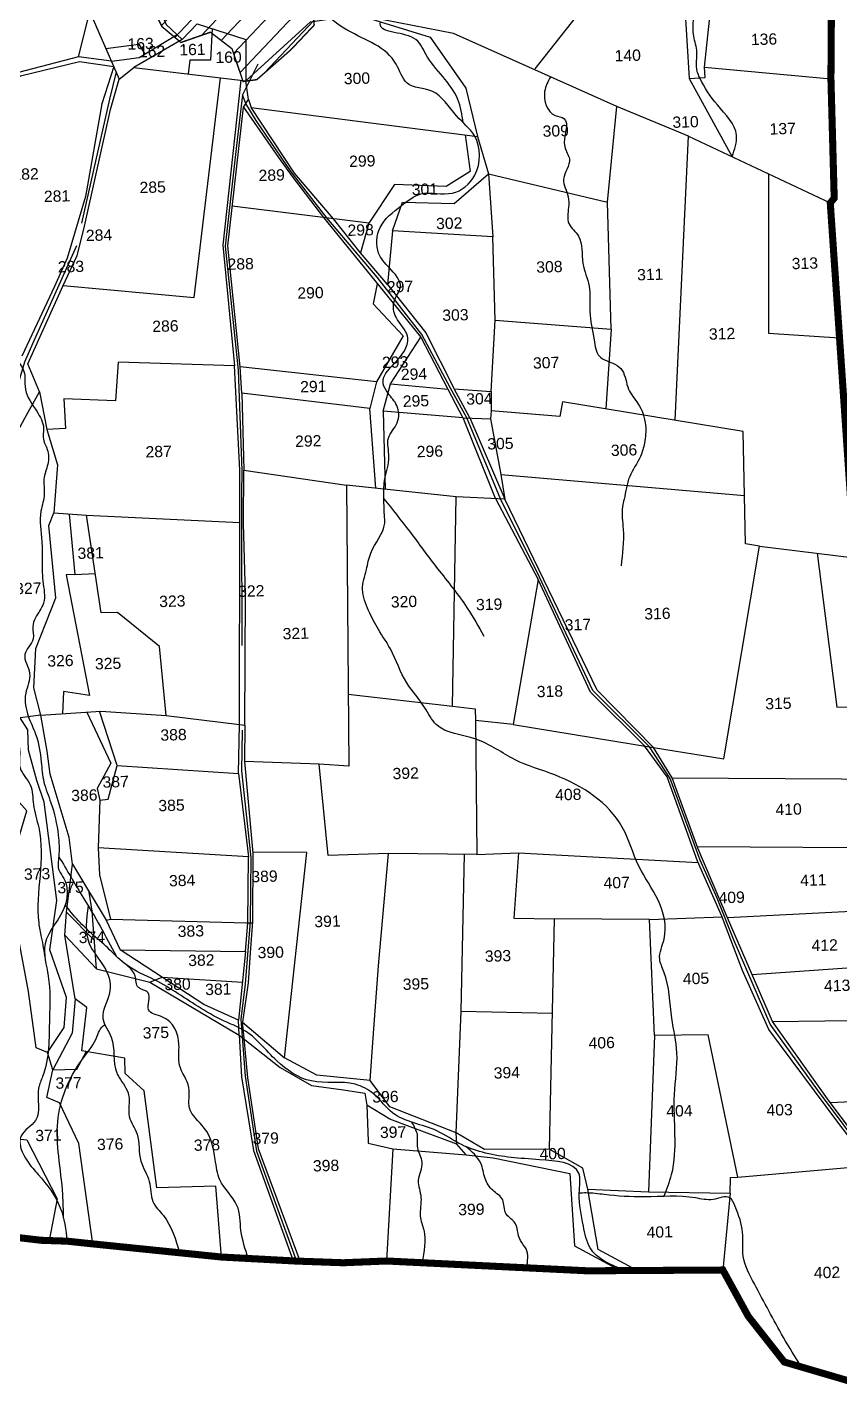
# Model space of a CAD drawing. Header units: inches. Extents: x 192867 to 224088, y 1602358 to 1617481.
# Drawn here: x 200567 to 201717, y 1604580 to 1606517 of the extents above; entities that cross this region are included whole.
import ezdxf

# ---------------------------------------------------------------- set-up
doc = ezdxf.new("R2010")
doc.units = ezdxf.units.IN
doc.header["$LTSCALE"] = 15
doc.header["$MEASUREMENT"] = 0
doc.linetypes.add('ACAD_ISO03W100', pattern=[30, 12, -18])
doc.linetypes.add('HIDDEN2', pattern=[0.1875, 0.125, -0.0625])
for name, color, linetype in [('PLOTS', 7, 'Continuous'), ('PLOTS NO', 7, 'Continuous'), ('ROADS', 1, 'Continuous'), ('STREAMS', 4, 'Continuous'), ('text2', 7, 'Continuous'), ('VILLAGE BOUNDRY', 5, 'Continuous')]:
    doc.layers.add(name, color=color, linetype=linetype)
doc.styles.get("Standard").update_dxf_attribs({"font": 'arial.ttf'})

msp = doc.modelspace()

# ---------------------------------------------------------------- hatches: boundary and pattern name
at = {"layer": 'text2', "linetype": 'Continuous'}
h = msp.add_hatch(dxfattribs=at)
h.set_pattern_fill('ANSI31', color=40, scale=7.991511266921888, angle=1.612063980190184)
h.set_pattern_definition([(46.61206398019018, (193306.2416027277, 1599819.601738862), (-18.43908452346635, 17.42962250233525), [])])
h.paths.add_polyline_path([(200802.4534027523, 1606732.911539064), (200934.7689759265, 1606724.46653219), (200941.1281316185, 1606695.145411741), (200952.518157364, 1606657.48460498), (200968.1913464406, 1606611.831816821), (200970.193739619, 1606566.900531463), (200973.3191929774, 1606520.347015981), (200939.9999769519, 1606485.115447826), (200892.1114323978, 1606443.205090813), (200872.6357101501, 1606440.444469914), (200856.9417813038, 1606486.834193896), (200826.3974516171, 1606510.312147775), (200784.5888374492, 1606495.758934402), (200757.9293235957, 1606517.972770742), (200735.2519566004, 1606563.428438565), (200730.7831921113, 1606604.234038506), (200732.6638550249, 1606642.392125126), (200745.6362986192, 1606705.813661096), (200778.0362435874, 1606734.38182569)])
h.paths.add_polyline_path([(200781.6054514678, 1606603.176166618), (200940.7212533887, 1606607.654202597), (200939.6923195554, 1606644.214791388), (200780.5765176344, 1606639.736755409)], flags=24)

# ---------------------------------------------------------------- linework, layer by layer
at = {"layer": 'PLOTS', "color": 0}
for points in [[(201356.5037248941, 1606720.813580628), (201420.7521284992, 1606671.121650007), (201445.7248327456, 1606592.967847763), (201470.9127210462, 1606554.610777399), (201497.5499381659, 1606552.166354155), (201504.5631520279, 1606444.778899952), (201527.0012432288, 1606446.337324275), (201525.9806748644, 1606461.031400648), (201535.5127534306, 1606549.485861086), (201701.9157730644, 1606530.572034227)], [(200640.4758667459, 1606675.305293216), (200653.7187944315, 1606651.614279506), (200655.5302342025, 1606539.124988021), (200697.3013639215, 1606443.943639974), (200717.6941100605, 1606460.469860958), (200876.6481889703, 1606441.401866805), (200968.17566543, 1606525.200926775), (201035.0290289071, 1606534.839219166), (201137.7622608411, 1606503.293329684), (201188.2662023014, 1606431.196323988), (201204.8399445955, 1606362.738175245), (201220.1941337453, 1606309.979495731), (201388.8331341975, 1606269.435678249), (201401.8137592582, 1606404.980747007), (201170.6674214509, 1606508.451657275), (201035.0290289071, 1606534.839219166)], [(200671.8427978692, 1606624.325531409), (200738.353529579, 1606579.549337544), (200763.7530865206, 1606521.287666597), (200786.4740364739, 1606499.837376329), (200807.7688904653, 1606522.393682363), (200876.6039629052, 1606500.012882038), (200876.6481889703, 1606441.401866805)], [(201286.3892496423, 1606458.268518249), (201366.2756482945, 1606560.14286915)], [(200639.4984306773, 1606475.471907566), (200655.5302342025, 1606539.124988021)], [(200686.206452495, 1606469.224943906), (200725.3904604026, 1606474.480632614), (200779.0563712816, 1606506.840211677)], [(200828.8307404459, 1606515.545704403), (200826.3457804828, 1606470.833603259), (200797.2331231388, 1606470.912603574), (200794.8698468749, 1606451.211926161)], [(200678.4014379997, 1606487.00975859), (200725.1596038742, 1606493.508526677), (200733.6353459969, 1606479.452150341)], [(200786.4740364739, 1606499.837376329), (200717.6941100605, 1606460.469860958)], [(200689.4823929112, 1606461.760256525), (200672.7370397044, 1606408.719984066), (200649.2876063878, 1606277.8937352), (200623.3975586226, 1606190.121147018), (200605.3484215946, 1606150.341780564), (200559.1476556444, 1606051.418105495)], [(200368.7439534278, 1604825.004696062), (200398.5663117076, 1604966.445932055), (200402.266390483, 1604983.994635292), (200407.1213239853, 1605031.394515069), (200427.1913967557, 1605134.950618002), (200450.0079723194, 1605241.173144177), (200440.2485853314, 1605240.8984833), (200465.2588521911, 1605532.379532205), (200463.7069936555, 1605583.285853864), (200366.0606432813, 1605630.456985636), (200430.2079291165, 1605730.320472494), (200499.4584978718, 1605844.858156692), (200540.5771757741, 1605920.821001848), (200563.7433123178, 1605963.618234952), (200584.0851505754, 1606001.197845693), (200567.7173312869, 1606040.662377429), (200617.7756507971, 1606151.401595876), (200637.7746805456, 1606194.227866108), (200647.1244468258, 1606231.471861788), (200684.9129501957, 1606400.63660745), (200697.3013639215, 1606443.943639974)], [(200617.7756507971, 1606151.401595876), (200803.3024030071, 1606134.845902753), (200840.5953986132, 1606445.726728428)], [(201504.5631520279, 1606444.778899952), (201565.1486461049, 1606333.992720516)], [(201525.9806748644, 1606461.031400648), (201705.1409569017, 1606444.409373304)], [(200869.2627194582, 1606442.287821355), (200843.7746067752, 1606208.915696853), (200860.2943192456, 1606038.058654956)], [(200870.7892086618, 1605998.937869923), (200868.5055088745, 1606036.360909256), (200850.9075828127, 1606207.676629886), (200873.0179723226, 1606404.143217342), (200880.3036123246, 1606415.186815723), (200876.6481889703, 1606441.401866805)], [(200873.0179723226, 1606404.143217342), (200922.9356278978, 1606332.878399116), (200942.2969511237, 1606306.109298519), (200986.2822556145, 1606248.042069021), (201048.1208806569, 1606171.976698469), (201124.2937445425, 1606078.279318984), (201162.70010973, 1606005.059661842), (201184.0173654898, 1605964.419467168)], [(200880.3036123246, 1606415.186815723), (200884.0248752774, 1606403.762638933), (201204.8399445955, 1606362.738175245)], [(201050.5777823693, 1606240.036817319), (201039.0572494889, 1606197.948476129), (201000.6858719432, 1606246.248716047), (200945.2303620028, 1606310.576673812), (200884.0248752774, 1606403.762638933)], [(201484.5910124424, 1605960.765143218), (201503.3694804875, 1606363.091452233), (201401.8137592582, 1606404.980747007)], [(201187.0050243306, 1606365.018828833), (201194.2793855694, 1606312.920086937), (201160.2237011939, 1606291.78854263), (201086.9388625812, 1606294.847624474), (201050.5777823693, 1606240.036817319), (200857.2582099062, 1606264.106483043)], [(201503.3694804875, 1606363.091452233), (201704.2139889269, 1606268.491267699)], [(201084.0658292055, 1606228.896351522), (201098.3678956745, 1606269.643729656), (201171.5408345725, 1606267.839939681), (201220.1941337453, 1606309.979495731)], [(201220.1941337453, 1606309.979495731), (201226.3999164448, 1606220.525335377)], [(201616.6622327218, 1606309.729200255), (201616.9472737226, 1606084.204415987), (201717.3043618633, 1606077.671452784)], [(201229.7212755, 1606102.509152119), (201393.7419924436, 1606089.599578711), (201388.8331341975, 1606269.435678249)], [(201223.869142869, 1606001.655346469), (201229.7212755, 1606102.509152119), (201226.3999164448, 1606220.525335377), (201084.0658292055, 1606228.896351522), (201077.1878637287, 1606153.250813437), (201039.0572494889, 1606197.948476129)], [(201062.6196143948, 1606154.142350543), (201056.7518146655, 1606125.526475788), (201099.139002571, 1606080.490674826), (201061.4119689343, 1606015.310504159), (201052.3177274656, 1605977.618527931)], [(201077.1878637287, 1606153.250813437), (201131.4569582427, 1606084.690168419), (201171.7598418776, 1606005.314632157)], [(201071.0933035843, 1605973.868421823), (201081.4420329622, 1606012.211276093), (201124.2937445425, 1606078.279318984)], [(201393.7419924436, 1606089.599578711), (201386.4802768646, 1605976.962095523)], [(200867.6377381413, 1605530.148244684), (200868.0006086137, 1605815.932176542), (200868.170751713, 1605890.129937725), (200860.2943192456, 1606038.058654956), (200695.9100344675, 1606043.190440693), (200692.0250787365, 1605988.339933903), (200618.5590926178, 1605991.187589454), (200620.989823019, 1605949.249651617), (200594.6724617959, 1605947.724292639), (200609.8972335694, 1605897.449705781), (200604.837664305, 1605829.632023107), (200650.7867340294, 1605826.203971723), (200868.0006086137, 1605815.932176542)], [(201061.4119689343, 1606015.310504159), (200868.5055088745, 1606036.360909256)], [(200584.0851505754, 1606001.197845693), (200594.6724617959, 1605947.724292639)], [(201060.5226998704, 1605864.616458007), (201052.3177274656, 1605977.618527931), (200870.7892086618, 1605998.937869923), (200873.867329049, 1605890.013505167)], [(201081.4420329622, 1606012.211276093), (201162.70010973, 1606005.059661842)], [(201193.5502017653, 1605964.020238622), (201171.7598418776, 1606005.314632157), (201223.869142869, 1606001.655346469), (201224.0981293546, 1605973.988009625)], [(201453.8139297935, 1605497.56362642), (201553.263387367, 1605481.305255993), (201604.1340228805, 1605782.381957561), (201584.0431122175, 1605785.776565607), (201580.731919115, 1605944.893386973), (201324.9066077765, 1605987.127199023), (201321.4162067858, 1605965.984591316), (201224.0981293546, 1605973.988009625), (201223.1776837758, 1605962.795792668), (201237.7876926645, 1605883.768471863), (201243.317094597, 1605849.202234597)], [(201184.1414596314, 1605964.409083554), (201071.0933035843, 1605973.868421823), (201073.7474347964, 1605863.210820714)], [(201230.3020518754, 1605849.828988629), (201184.1414596314, 1605964.409083554), (201223.1776837758, 1605962.795792668)], [(201193.5502017653, 1605964.020238622), (201243.317094597, 1605849.202234597)], [(200874.9575196801, 1605529.251302756), (200876.1118455191, 1605714.866066239), (200873.3088928206, 1605814.461976778), (200873.867329049, 1605890.013505167), (201018.9811938616, 1605869.031842541), (201022.4340167386, 1605471.192392888), (200980.2328550378, 1605473.827767491)], [(201237.7876926645, 1605883.768471863), (201582.614873628, 1605854.409465435)], [(201021.5495133848, 1605573.106200819), (201169.3788779085, 1605555.923697838), (201174.2554206752, 1605852.52797724), (201018.9811938616, 1605869.031842541)], [(201903.9950220162, 1604763.697812817), (201834.0938636263, 1604839.391906884), (201766.7316494142, 1604910.944301411), (201702.7708819419, 1604996.338053786), (201622.3410776063, 1605109.329909427), (201558.4661754105, 1605256.304660917), (201516.4261367638, 1605354.608155692), (201480.3842285956, 1605454.594029304), (201453.8139297935, 1605497.56362642), (201373.9627839226, 1605578.672302263), (201243.317094597, 1605849.202234597), (201174.2554206752, 1605852.52797724)], [(201230.3020518754, 1605849.828988629), (201290.3063630448, 1605735.230015934), (201254.9310963894, 1605530.170336102), (201201.8120423721, 1605535.451906442)], [(200586.0779487616, 1605543.008104942), (200576.3019219815, 1605581.925100497), (200578.9755039167, 1605637.529890719), (200607.6352316552, 1605709.235013945), (200597.7572923303, 1605811.987922625), (200604.837664305, 1605829.632023107)], [(200626.1584003985, 1605828.041379829), (200634.1515114275, 1605742.450091149), (200663.201551005, 1605743.652303194)], [(200763.6898164659, 1605542.885680735), (200754.4796431754, 1605640.554267039), (200694.566007462, 1605688.774189741), (200671.551990075, 1605688.126500475), (200650.7867340294, 1605826.203971723)], [(201604.1340228805, 1605782.381957561), (201738.7000961389, 1605765.783466531)], [(201685.4163049058, 1605772.355929482), (201713.5631627915, 1605554.490056685), (201778.8007284766, 1605556.023467584)], [(200634.1515114275, 1605742.450091149), (200621.8854858173, 1605742.104885312), (200655.2016329261, 1605570.961923555), (200618.4757807126, 1605576.836596016), (200617.0477719536, 1605545.207890082)], [(201761.6565795696, 1604905.63358708), (201714.9693961938, 1604966.763001889), (201617.4070439193, 1605098.227802719), (201580.1386613832, 1605181.718235415), (201550.8130015376, 1605258.450721683), (201516.2030082075, 1605336.380031741), (201473.3619555466, 1605455.888062223), (201441.1222283667, 1605499.644422518), (201364.4115158632, 1605575.981327209), (201290.3063630448, 1605735.230015934)], [(201169.3788779085, 1605555.923697838), (201201.3471619916, 1605551.970267529), (201201.8120423721, 1605535.451906442), (201203.8018308225, 1605345.98196577), (201078.3696070828, 1605347.060467054)], [(200659.9118593312, 1604794.435122631), (200640.0446569157, 1604936.426286102), (200612.4517643762, 1604994.378190893), (200594.4743964316, 1605001.735378443), (200603.0462392623, 1605040.842880597), (200595.5929897302, 1605065.388079698), (200619.0644759068, 1605100.912744624), (200622.546422412, 1605143.422744387), (200599.0596953453, 1605210.906742945), (200608.9956245821, 1605280.756972053), (200590.6857012526, 1605419.850674598), (200580.4524862822, 1605450.732672729), (200568.7920640733, 1605493.514053586), (200567.9850325004, 1605522.189901159), (200556.8521653411, 1605539.592615822), (200465.2588521911, 1605532.379532205)], [(200595.5929897302, 1605065.388079698), (200579.4389289833, 1605072.133144974), (200568.825890608, 1605152.097744907), (200533.5113387524, 1605341.251486612), (200552.6507833504, 1605361.245825277), (200566.3026239913, 1605407.631294935), (200538.2312591798, 1605439.794770313), (200536.6010811877, 1605537.997818578)], [(200634.6618487965, 1605141.647620904), (200620.3547348197, 1605231.578776527), (200622.5194838522, 1605264.403830227), (200630.8781582909, 1605332.341042801), (200626.2253312194, 1605369.823304971), (200599.5408603766, 1605459.723204524), (200595.0279209602, 1605492.282982035), (200586.0779487616, 1605543.008104942), (200556.8521653411, 1605539.592615822)], [(200586.0779487616, 1605543.008104942), (200671.0768676178, 1605549.045574303), (200763.6898164659, 1605542.885680735), (200867.6377381413, 1605530.148244684), (200874.9575196801, 1605529.251302756), (200874.7962193389, 1605477.802929822), (200886.6324386132, 1605347.852442743), (200885.7241439711, 1605251.083387736), (200882.7047079331, 1605206.581336688), (200879.8096026117, 1605163.911737737), (200871.7599773993, 1605108.548346273), (200931.221898965, 1605057.73045515), (200962.9585559375, 1605348.555002709), (200886.6457562172, 1605349.27129065)], [(200651.1595792616, 1605547.630850212), (200685.2476173882, 1605475.410490675), (200666.1652971528, 1605439.321111226), (200669.7127455711, 1605422.748673692), (200667.4761886395, 1605355.287460883), (200669.2220779664, 1605317.140899949), (200685.0485267462, 1605254.30243121), (200877.684064505, 1605249.120326279), (200885.6060785919, 1605249.343277509)], [(200694.1473066517, 1605471.79958683), (200669.128327847, 1605548.907169611)], [(200866.270697718, 1605460.767409612), (200867.6377381413, 1605530.148244684)], [(201254.9310963894, 1605530.170336102), (201453.8139297935, 1605497.56362642)], [(201052.6236377564, 1605025.713233446), (201057.0042916294, 1605086.276673878), (201064.3753884131, 1605188.183602368), (201078.3696070828, 1605347.060467054), (200993.1378541515, 1605344.661768447), (200980.2328550378, 1605473.827767491), (200874.7962193389, 1605477.802929822)], [(200669.7127455711, 1605422.748673692), (200681.4856239001, 1605424.274093671), (200694.1473066517, 1605471.79958683), (200866.270697718, 1605460.767409612), (200880.2784874629, 1605342.592454189)], [(201480.3842285956, 1605454.594029304), (201800.0285386388, 1605452.390287185)], [(200879.3587836937, 1605249.167458321), (200880.2784874629, 1605342.592454189), (200667.4761886395, 1605355.287460883)], [(201203.8018308225, 1605345.98196577), (201262.5856375428, 1605348.274428687), (201256.0143717975, 1605255.727368534), (201313.3856544354, 1605254.56692213), (201306.1128601788, 1604928.652282135), (201214.624642088, 1604928.307361436), (201174.2738076251, 1604951.634589762)], [(201174.2738076251, 1604951.634589762), (201181.3800141196, 1605124.14792934), (201186.1632881214, 1605346.133626886)], [(201262.5856375428, 1605348.274428687), (201516.9307633913, 1605334.741387699)], [(201515.560027064, 1605357.01087906), (201815.488838829, 1605355.302553552)], [(200630.8781582909, 1605332.341042801), (200678.5302337829, 1605252.879904208), (200685.0485267462, 1605254.30243121)], [(200620.3547348197, 1605231.578776527), (200664.8141685478, 1605183.814905993), (200658.9994224453, 1605265.609335078), (200654.7041960369, 1605292.610473505)], [(200622.5194838522, 1605264.403830227), (200661.9067954965, 1605224.712120536)], [(201826.190206585, 1605269.797630859), (201558.4661754105, 1605256.304660917)], [(200678.5302337829, 1605252.879904208), (200698.6575670521, 1605210.748009386), (200876.1793265657, 1605208.739355456), (200879.3587836937, 1605249.167458321)], [(201455.4082581142, 1605089.334146781), (201448.3353602937, 1605253.855048286), (201313.3856544354, 1605254.56692213)], [(201448.3353602937, 1605253.855048286), (201551.2107309808, 1605257.410036863)], [(200876.1793265657, 1605208.739355456), (200865.9409896437, 1605111.389144606), (200817.0373536941, 1605133.607898524), (200698.6575670521, 1605210.748009386)], [(200664.8141685478, 1605183.814905993), (200740.5391321324, 1605165.225919382), (200757.8474603731, 1605172.177953955)], [(201593.4869447779, 1605175.722637339), (201835.3980668557, 1605193.160137963)], [(200740.5391321324, 1605165.225919382), (200867.0932710357, 1605089.940916487), (200865.9409896437, 1605111.389144606)], [(200757.8474603731, 1605172.177953955), (200871.5945266073, 1605165.145239921)], [(200842.2694366769, 1604775.84088861), (200833.878541748, 1604876.206770917), (200750.6581656573, 1604873.864678994), (200732.4177254854, 1605011.112871434), (200705.6509198763, 1605035.679128288), (200705.0338435303, 1605057.605392186), (200644.1482855762, 1605067.707672706), (200651.5364323523, 1605129.020646626), (200634.6618487965, 1605141.647620904), (200630.4502772564, 1605092.760974361), (200603.0462392623, 1605040.842880597)], [(200953.2351230019, 1604769.939861571), (200894.354461629, 1604928.987413931), (200879.2629059329, 1605029.401673503), (200873.6054784957, 1605090.308839975), (200871.7599773993, 1605108.548346273)], [(201181.3800141196, 1605124.14792934), (201310.4110986048, 1605121.268597101)], [(201622.3410776063, 1605109.329909427), (201844.6846928534, 1605112.442535835)], [(200867.0932710357, 1605089.940916487), (200870.3934551581, 1605031.094522298), (200887.3723531497, 1604926.483983553), (200943.497034238, 1604770.380204798)], [(200867.0932710357, 1605089.940916487), (200924.9962084911, 1605044.016018791), (200969.3616531698, 1605018.537282246), (201014.9970706959, 1605012.555940699), (201044.9222180485, 1605008.056983466), (201048.0986393069, 1604991.083529544), (201049.5441053301, 1604939.72251128), (201049.6223626791, 1604936.941832201), (201084.6760585333, 1604928.932378028), (201075.725167605, 1604770.231917939)], [(201360.7159466893, 1604871.904739556), (201446.7318407099, 1604868.299491989), (201562.37505338, 1604866.376866748), (201562.7810786571, 1604888.675325199), (201573.4922430522, 1604888.976772186), (201531.2680320224, 1605090.644445468), (201455.4082581142, 1605089.334146781), (201446.7318407099, 1604868.299491989)], [(200603.0462392623, 1605040.842880597), (200636.9721291848, 1605041.797665429), (200650.5440573346, 1605066.646470631)], [(201175.1340187744, 1604935.590327938), (201174.2738076251, 1604951.634589762), (201080.5419615847, 1604988.519373148), (201052.6236377564, 1605025.713233446), (200977.0684189711, 1605033.426231716), (200931.221898965, 1605057.73045515)], [(201084.6760585333, 1604928.932378028), (201188.4524074038, 1604920.348267092), (201175.1340187744, 1604935.590327938), (201112.9231890711, 1604958.82690624), (201080.5696101486, 1604970.911401393), (201048.0986393069, 1604991.083529544)], [(201853.0996218644, 1605001.194637164), (201704.3689221347, 1604994.204517027)], [(200397.253232989, 1604960.21827309), (200566.461322167, 1604942.046409115), (200609.0907774695, 1604858.410032399), (200598.0156494577, 1604799.165024934)], [(201188.4524074038, 1604920.348267092), (201226.7539918362, 1604916.498089825), (201335.4181824033, 1604894.294714245), (201342.0686139928, 1604791.673460145), (201406.8379965408, 1604756.620376899)], [(201430.5176635936, 1604756.757362661), (201375.4885057566, 1604786.288043613), (201360.7159466893, 1604871.904739556), (201353.7824917088, 1604901.628446546), (201306.1128601788, 1604928.652282135)], [(201573.4922430522, 1604888.976772186), (201761.6565795696, 1604905.63358708), (201907.662090666, 1604747.915820932)], [(201562.3717207708, 1604866.193843545), (201552.1012377753, 1604757.460717929)]]:
    msp.add_lwpolyline(points, dxfattribs=at)
at = {"layer": 'ROADS'}
for points in [[(200686.206452495, 1606469.224943906), (200639.4984306773, 1606475.471907566), (200554.7964936169, 1606453.262803764), (200382.2375094605, 1606356.057248248), (200343.0918397649, 1606350.556672694), (200192.3697363354, 1606295.382674124), (200150.7046873674, 1606259.019047668), (200111.015030583, 1606260.383568258), (200059.8018015217, 1606249.135561075)], [(200400.5652782628, 1606355.657033714), (200499.7308297436, 1606414.420958298), (200557.4643265933, 1606448.632907954), (200640.8267643857, 1606468.958274563), (200689.4823929112, 1606461.760256525)]]:
    msp.add_lwpolyline(points, dxfattribs=at)
at = {"layer": 'ROADS', "linetype": 'ACAD_ISO03W100'}
for points in [[(200893.2951504716, 1606465.230319573), (200871.6198840129, 1606421.649397777), (200863.4295209369, 1606350.010873209), (200847.0922989412, 1606207.460455791), (200865.5624460476, 1606031.897345186), (200870.7286469215, 1605889.4783005), (200870.478328037, 1605855.61234885), (200870.2295189857, 1605821.95066441), (200871.5093185508, 1605521.802059655), (200870.2323719376, 1605464.528617019), (200883.7056577148, 1605341.584923446), (200882.7434505687, 1605250.835132657), (200875.4028930365, 1605162.631057425), (200869.418254456, 1605112.612993873), (200875.3459005998, 1605032.076732948), (200891.4472058505, 1604925.649503533), (200948.5011056021, 1604770.110262093)], [(200692.8866711474, 1606454.003133511), (200683.4385660884, 1606415.448447244), (200636.8266340906, 1606207.953524002), (200574.4957777938, 1606068.86350343), (200563.034698598, 1606043.28834153), (200549.8736834835, 1605998.551059411), (200538.6812605266, 1605931.942529439), (200498.6938557431, 1605852.373348322), (200418.7499981358, 1605724.368587957), (200261.6238543161, 1605473.358700035), (200231.820749139, 1605421.452558334), (200206.6252283082, 1605319.495436804), (200189.0329199181, 1605170.804947545), (200178.0187779438, 1605070.619536841), (200155.7922069791, 1604937.990535725)], [(201906.1294826694, 1604754.511717893), (201835.1038916013, 1604831.056985737), (201761.8436661298, 1604910.923338798), (201685.9104948507, 1605012.647861003), (201619.0043608049, 1605105.428285572), (201567.9225723761, 1605223.56238248), (201543.8091929843, 1605283.890927406), (201519.7472399763, 1605338.07429787), (201477.3595236862, 1605453.699731178), (201448.2681696503, 1605498.472850146), (201367.7974971715, 1605578.280080077), (201292.489748301, 1605738.772686635), (201237.3567058371, 1605849.489263827), (201189.5595240621, 1605964.185165535), (201166.4585707603, 1606006.216898306), (201125.9648236118, 1606082.444678984), (201062.6514594193, 1606163.403419944), (200991.4411837715, 1606247.399745667), (200940.7313707772, 1606312.75558943), (200891.3799476953, 1606385.238410227), (200876.3258212512, 1606409.15726622), (200871.6198840129, 1606421.649397777)]]:
    msp.add_lwpolyline(points, dxfattribs=at)
at = {"layer": 'STREAMS'}
for points in [[(201565.1486461049, 1606333.992720516), (201571.4405078499, 1606364.541401116), (201544.4444396764, 1606407.319254829), (201519.2672941113, 1606445.800167424), (201515.8957931991, 1606454.349905719), (201515.0339360415, 1606484.973843261), (201510.3592317564, 1606507.611531867), (201509.9967687227, 1606520.490748808), (201509.3604440475, 1606543.100953919), (201475.225308296, 1606574.793483561), (201460.8813375649, 1606594.59165677), (201444.6289498314, 1606622.204559682), (201437.4153708, 1606664.679877763), (201421.2068630278, 1606680.550328912), (201402.9616519762, 1606697.509172583), (201387.8483743359, 1606721.091150925), (201377.7507562804, 1606754.033040029), (201383.6808028026, 1606787.712451673), (201390.2032940387, 1606810.524109968), (201424.868621727, 1606862.215386968), (201444.9488084941, 1606891.100417008), (201449.9846762781, 1606915.557224973), (201449.27677988, 1606940.710552165), (201433.7541764923, 1606963.444522741), (201430.5515881498, 1606991.265266192), (201440.4077115074, 1606991.542649545), (201478.1383422137, 1606993.980608627), (201505.2307212189, 1606996.887613059), (201521.0274193726, 1607006.793972915), (201553.3598510203, 1607025.73489769), (201571.0194521399, 1607052.543554801), (201590.0671254392, 1607080.215343687), (201599.5569510007, 1607092.086520927), (201620.0888934497, 1607086.058940101), (201638.4151911335, 1607075.562525123)], [(200541.958701751, 1606738.56543542), (200516.9113447401, 1606699.534551557), (200502.560657048, 1606664.373227066), (200510.7186438211, 1606588.277636207), (200497.273814419, 1606515.965771656), (200496.4821796805, 1606482.668889293), (200488.6777381553, 1606459.558047857), (200484.2071008132, 1606423.507945831), (200477.240219145, 1606389.129611821), (200478.3552552483, 1606349.509593955), (200474.9081815003, 1606326.168646876), (200476.3359640072, 1606275.435968117), (200477.8662560355, 1606221.060870017), (200478.9832876389, 1606181.369947047), (200490.7488475922, 1606142.870017797), (200518.839681107, 1606089.400156104), (200538.2679008825, 1606060.139997293), (200553.7576587367, 1606044.441902685), (200563.3483313997, 1606024.475913211), (200563.7905055544, 1606008.764361043), (200578.4273517026, 1605976.361324364), (200589.7736842325, 1605952.342888603), (200590.3581172795, 1605931.576522656), (200595.3516600088, 1605919.411450057), (200595.9409001521, 1605898.474275973), (200590.5156714661, 1605877.538778607), (200591.1077943578, 1605856.499173271), (200586.3168537668, 1605832.300018822), (200587.531858929, 1605789.127850592), (200588.1979069615, 1605765.461500353), (200589.1053161804, 1605733.218984299), (200589.9896558652, 1605701.796186412), (200578.5381943338, 1605680.964566238), (200574.7835246424, 1605668.553271334), (200575.2705786841, 1605651.247024679), (200563.555675282, 1605629.314148001), (200570.3313787094, 1605602.432483479), (200564.8165803868, 1605574.241215877), (200568.7039437883, 1605540.977681185), (200578.7567417964, 1605516.386971388), (200586.7436393018, 1605476.861077112), (200590.5506071258, 1605448.52856452), (200600.402736125, 1605419.272378359), (200610.8493461837, 1605373.272474112), (200611.5482402945, 1605343.115300202), (200612.1147936172, 1605322.984245521), (200618.7824185916, 1605312.015372643), (200623.2802328549, 1605294.407677744), (200620.8134199068, 1605274.358039866), (200592.200588586, 1605219.280811654), (200596.7155749727, 1605173.678997946), (200598.4196275206, 1605113.12975457), (200588.7515466526, 1605031.590339378), (200583.1212130346, 1605015.35223737), (200578.5581901579, 1604969.009730304), (200558.3080125774, 1604947.59781879), (200567.1473019273, 1604911.373089555), (200582.4435707051, 1604892.69839642), (200613.7737528103, 1604845.689729516), (200623.4186956284, 1604798.302478166)], [(201468.6484538208, 1604861.779755072), (201479.4599130341, 1604892.719881602), (201483.566883859, 1605006.165511119), (201487.0187072718, 1605064.816798086), (201479.9171341177, 1605113.893400834), (201468.6390191808, 1605179.807277992), (201462.6607913958, 1605198.037032832), (201468.8605392787, 1605226.162316281), (201460.3198659761, 1605281.215960112), (201433.0862866761, 1605329.511143795), (201409.6457844053, 1605384.753075805), (201314.1425289404, 1605458.460567605), (201257.9107634642, 1605479.967825366), (201202.0861845182, 1605509.347776552), (201146.1618755993, 1605529.990144282), (201130.02480132, 1605553.6989759), (201104.4367561662, 1605588.797760415), (201081.2128450645, 1605637.015734919), (201064.3438266448, 1605664.467597821), (201050.4027808104, 1605691.184160374), (201041.7932487979, 1605721.033097327), (201047.3093662559, 1605749.338204599), (201053.447151188, 1605772.807398342), (201073.1373884875, 1605815.101011063), (201072.8098294572, 1605826.74000158), (201072.0591721109, 1605853.412732073), (201073.3882996448, 1605878.184094896), (201079.2370035549, 1605908.943785486), (201078.4863467476, 1605935.616496825), (201090.9864441528, 1605957.323375348), (201090.3040289224, 1605981.571293006), (201077.9007614432, 1605999.09058728), (201071.1058673768, 1606012.441225437), (201102.1944187685, 1606060.927447946), (201105.4590083582, 1606079.798258509), (201089.3944166001, 1606106.563262961), (201086.4893694839, 1606128.864493876), (201095.3542930415, 1606149.324447412), (201079.3541455471, 1606177.076108046), (201064.597067964, 1606197.245800835), (201066.8983437225, 1606233.976550448), (201096.5491469956, 1606264.462014111), (201124.4131585301, 1606281.233130552), (201168.9454930863, 1606282.486415216), (201200.6699544898, 1606307.924251432), (201200.612765434, 1606363.278728899), (201175.0015189384, 1606391.793646481), (201140.0874921311, 1606426.664240579), (201104.8586924233, 1606438.26984965), (201089.5646579594, 1606464.971547587), (201020.8340471152, 1606512.940993406), (200980.7554586492, 1606541.852208377)], [(201184.4815828795, 1606382.173395091), (201176.7218643088, 1606415.244865168), (201131.3876603314, 1606479.23531975), (201114.008988542, 1606502.047284357), (201067.3258330492, 1606524.921966541), (201067.4132343876, 1606525.2066002)], [(201307.8201272846, 1606447.056285612), (201299.6835642583, 1606426.385267589), (201314.5258788354, 1606392.407486437), (201326.939473789, 1606388.032860839), (201328.0569668047, 1606348.32554274), (201334.8165150623, 1606330.796375035), (201326.5722501698, 1606302.227712337), (201333.0019020773, 1606277.388032418), (201333.4342378018, 1606262.026064248), (201334.0707565289, 1606239.408963989), (201347.5645756493, 1606221.547001951), (201353.7379094075, 1606182.932051349), (201362.7626842195, 1606150.894368933), (201363.7793295525, 1606114.770420896), (201369.8215463728, 1606074.51290473), (201377.2548844824, 1606051.373566077), (201399.2363694245, 1606040.129627674), (201409.4674133314, 1606031.37941299), (201418.5167362436, 1606004.773200846), (201431.8881034206, 1605984.455047759), (201442.5902851946, 1605953.623549505), (201441.0369769863, 1605928.558321393), (201435.3646938048, 1605909.397397544), (201420.1218563046, 1605881.04161094), (201412.1814935846, 1605848.835775039), (201410.0221331103, 1605838.615888475), (201410.9291423666, 1605806.387584087), (201407.8707966627, 1605754.461031018)], [(201072.0848252997, 1605849.673194343), (201108.1959884389, 1605803.538245389), (201148.158556678, 1605750.588981868), (201190.0881612932, 1605694.828027386), (201213.444432976, 1605655.230300239)], [(200540.2793865553, 1605586.368042611), (200541.8034392767, 1605532.214642669), (200556.1447215001, 1605494.680850672), (200556.8796024288, 1605468.568695704), (200571.118780523, 1605444.310124804), (200575.6887509648, 1605416.798616998), (200583.1296243694, 1605384.047766094), (200585.0423107153, 1605316.08524275), (200583.1349166973, 1605248.980892674), (200586.8741699638, 1605229.021015312), (200592.1963043212, 1605198.628165598)], [(200611.5482402945, 1605343.115300202), (200646.4953876014, 1605284.26699898), (200670.2965836176, 1605244.171455066), (200692.684315939, 1605202.194827107)], [(201413.6975041741, 1604756.660058829), (201364.0657938797, 1604788.770672235), (201354.6124454029, 1604819.749681637), (201348.7205244106, 1604866.290886109), (201347.9181360679, 1604894.801748115), (201292.6230252551, 1604913.695691697), (201216.1405421495, 1604923.045602205), (201181.9498348761, 1604934.996397797), (201146.9462456229, 1604954.576497588), (201084.3109324508, 1604980.135049741), (201057.9129904636, 1605006.364460184), (201031.4380496082, 1605020.44544307), (200969.338845293, 1605025.154286205), (200920.3404141144, 1605053.720772866), (200872.8659832914, 1605097.617438958), (200849.3905148414, 1605108.350372474), (200813.0687417463, 1605128.012927339), (200747.534897446, 1605168.035826939), (200707.3785938979, 1605189.495021301), (200683.6635150184, 1605210.904471581), (200639.1140206992, 1605252.435975904), (200620.8040413196, 1605274.691284495)], [(200653.1594651231, 1605273.243353957), (200654.6649086919, 1605219.751183691), (200675.4247580356, 1605187.453704834), (200684.0970416736, 1605152.69464198), (200674.0768268004, 1605113.775612331), (200685.9717557428, 1605087.062497451), (200693.7584662284, 1605036.633163079), (200697.1334931873, 1605030.218668511), (200710.574278775, 1605005.140109515), (200711.4243753108, 1604974.934056242), (200722.4717587002, 1604950.053314202), (200727.7946604755, 1604911.752693707), (200739.8152613894, 1604883.006170832), (200744.8622226719, 1604854.509281429), (200759.7519241334, 1604834.509826066), (200782.6615139192, 1604781.918857408)], [(200880.0049275231, 1604773.805262071), (200869.6250044431, 1604813.540929379), (200863.9707342388, 1604848.93492666), (200839.6628313667, 1604885.073700499), (200833.2697346363, 1604913.77861615), (200817.6863453142, 1604958.437772468), (200796.7711238939, 1604986.690725334), (200795.9526297844, 1605015.773865463), (200782.6089594228, 1605047.534391381), (200781.7830245018, 1605076.881922127), (200758.7184580838, 1605115.658443924), (200738.8382663096, 1605125.94760921), (200738.1572773605, 1605150.144847531), (200724.3322442469, 1605157.610921245), (200719.8135214931, 1605173.881283875), (200708.0143994163, 1605189.034476111)], [(200618.2649588684, 1604831.168969769), (200617.3326932054, 1604864.294697368), (200611.4827406883, 1604918.708876194), (200610.1088361461, 1604967.527136289), (200643.7580932597, 1605054.22206803), (200664.355915798, 1605084.954520896), (200677.0498662604, 1605104.650205223), (200677.0556586519, 1605104.652960296)], [(201111.368929293, 1604966.852882264), (201118.9399878525, 1604949.219091262), (201119.4701877121, 1604930.379765929), (201125.7206155599, 1604910.17200223), (201120.7779408417, 1604884.028912097), (201124.5220635244, 1604860.635697016), (201123.5227971348, 1604833.778063505), (201128.3800918977, 1604814.141221372), (201126.1160355559, 1604767.771523144)], [(201274.091910999, 1604760.546422873), (201273.3304122798, 1604787.604374423), (201265.3205384874, 1604799.242784496), (201256.4980948732, 1604825.688137831), (201244.7934537062, 1604837.387355518), (201240.2854288791, 1604856.775043548), (201226.2189444161, 1604870.385084168), (201215.3636776557, 1604887.051476553), (201209.1156914583, 1604908.86051865), (201188.3541164534, 1604932.039289272)], [(201663.2867145401, 1604620.12067421), (201637.8881160551, 1604661.929477718), (201596.7995834429, 1604737.869593617), (201580.9123144253, 1604777.301247897), (201579.9708668901, 1604810.753230354), (201569.5808144217, 1604847.385596744), (201561.7679509484, 1604859.801760527), (201538.1643352692, 1604857.384922308), (201513.3097727881, 1604859.57243814), (201440.938714369, 1604861.067202201), (201384.0410426904, 1604864.277615677), (201358.3412610542, 1604866.561644914), (201348.7205244106, 1604866.290886109)]]:
    msp.add_spline(points, degree=3, dxfattribs=at)
at = {"layer": 'text2', "color": 40, "linetype": 'Continuous', "const_width": 1.997877816730472}
msp.add_lwpolyline([(200802.4534027523, 1606732.911539064), (200934.7689759265, 1606724.46653219), (200941.1281316185, 1606695.145411741), (200952.518157364, 1606657.48460498), (200968.1913464406, 1606611.831816821), (200970.193739619, 1606566.900531463), (200973.3191929774, 1606520.347015981), (200939.9999769519, 1606485.115447826), (200892.1114323978, 1606443.205090813), (200872.6357101501, 1606440.444469914), (200856.9417813038, 1606486.834193896), (200826.3974516171, 1606510.312147775), (200784.5888374492, 1606495.758934402), (200757.9293235957, 1606517.972770742), (200735.2519566004, 1606563.428438565), (200730.7831921113, 1606604.234038506), (200732.6638550249, 1606642.392125126), (200745.6362986192, 1606705.813661096), (200778.0362435874, 1606734.38182569), (200802.4534027523, 1606732.911539064)], dxfattribs=at)
at = {"layer": 'VILLAGE BOUNDRY', "color": 5, "linetype": 'HIDDEN2', "ltscale": 14}
for points in [[(201708.1363761886, 1606855.627365202, 10, 10, 0), (201705.1409569017, 1606444.409373304, 10, 10, 0), (201709.7873498918, 1606275.335153847, 10, 10, 0), (201704.2139889269, 1606268.491267699, 10, 10, 0), (201738.7000961389, 1605765.783466531, 10, 10, 0)], [(201784.7077805377, 1604584.5765806, 10, 10, 0), (201639.0655597217, 1604627.21103359, 10, 10, 0), (201588.08060762, 1604691.905898957, 10, 10, 0), (201552.1012377753, 1604757.460717929, 10, 10, 0), (201360.0446009898, 1604756.349679303, 10, 10, 0), (201115.7641087496, 1604768.276968433, 10, 10, 0), (201075.725167605, 1604770.231917939, 10, 10, 0), (201014.3173382698, 1604767.741212835, 10, 10, 0), (200948.5011056021, 1604770.110262093, 10, 10, 0), (200842.2694366769, 1604775.84088861, 10, 10, 0), (200659.9118593312, 1604794.435122631, 10, 10, 0), (200623.4186956284, 1604798.302478166, 10, 10, 0), (200586.8245442498, 1604799.545012891, 10, 10, 0), (200368.7439534278, 1604825.004696062, 10, 10, 0)]]:
    msp.add_lwpolyline(points, format="xyseb", dxfattribs=at)

# ---------------------------------------------------------------- texts
at = {"layer": 'PLOTS NO'}
for s, p in [('163', (200709.0790817276, 1606485.528477343)), ('136', (201591.9296928505, 1606491.893782165)), ('162', (200725.3904604026, 1606474.480632614)), ('161', (200782.4830127707, 1606477.30729616)), ('160', (200833.6492651447, 1606466.457545114)), ('140', (201398.9768201737, 1606468.95255193)), ('300', (201015.4962659098, 1606436.502983998)), ('310', (201480.8177449913, 1606374.791056072)), ('309', (201297.034553317, 1606362.139248499)), ('137', (201618.4646354206, 1606365.266261766)), ('299', (201023.049180722, 1606319.408239637)), ('282', (200546.19765055, 1606300.9526629)), ('289', (200894.7188584631, 1606299.379674623)), ('285', (200726.1939639539, 1606282.393085404)), ('301', (201111.6586967808, 1606279.485948487)), ('281', (200590.7401143947, 1606269.752296036)), ('284', (200650.1564994369, 1606214.439389178)), ('298', (201020.7003463021, 1606221.785214685)), ('302', (201146.1418528173, 1606231.253808182)), ('288', (200850.7978730701, 1606173.687831336)), ('313', (201649.8040984025, 1606174.604175694)), ('283', (200610.4237590996, 1606169.980409741)), ('308', (201288.0566607066, 1606169.652670079)), ('311', (201430.8368279603, 1606158.794098209)), ('297', (201076.5003838059, 1606141.642448317)), ('290', (200949.6532904502, 1606132.785522857)), ('303', (201154.9254171784, 1606101.433532715)), ('286', (200744.2189936049, 1606085.698171752)), ('312', (201532.5563704507, 1606074.828100243)), ('293', (201069.5309130304, 1606034.672105804)), ('307', (201283.3864939895, 1606033.789877063)), ('291', (200953.6493072677, 1606000.11937591)), ('294', (201096.2593960073, 1606017.664330255)), ('304', (201188.8424635103, 1605982.774807162)), ('295', (201099.0217845921, 1605979.684925812)), ('292', (200946.5064182006, 1605922.958349725)), ('287', (200734.642489226, 1605908.004297114)), ('296', (201118.811348724, 1605908.356133518)), ('305', (201218.634503028, 1605919.264400702)), ('306', (201393.7322446381, 1605910.109763897)), ('381', (200638.3485217556, 1605764.295044958)), ('327', (200550.0393146357, 1605714.263926291)), ('322', (200865.8148862694, 1605710.504380213)), ('323', (200753.9894470079, 1605696.139906096)), ('320', (201082.0716038917, 1605695.424097949)), ('319', (201202.6921927423, 1605691.596518393)), ('316', (201440.9640816305, 1605678.576220938)), ('321', (200928.8527034981, 1605650.450142186)), ('317', (201328.2892913528, 1605662.852230419)), ('326', (200595.5441529066, 1605611.826910409)), ('325', (200663.0286482947, 1605607.874886967)), ('318', (201288.7504252966, 1605568.489035568)), ('315', (201612.3289530269, 1605551.277737353)), ('388', (200755.7091184583, 1605506.898287614)), ('387', (200673.766436062, 1605440.374682773)), ('392', (201084.5353162574, 1605452.414493418)), ('386', (200629.4243910553, 1605421.307981336)), ('408', (201314.7385701269, 1605422.3312038)), ('385', (200752.825905661, 1605407.020937508)), ('410', (201626.8708215895, 1605401.435870051)), ('373', (200562.4939230297, 1605309.94337749)), ('389', (200884.5217954404, 1605306.434337229)), ('375', (200609.8660489765, 1605290.788482839)), ('384', (200767.9086429972, 1605300.617007701)), ('407', (201383.3147460007, 1605297.493308912)), ('411', (201661.689495489, 1605301.214532903)), ('409', (201546.1208272252, 1605276.656539108)), ('383', (200780.2383124868, 1605228.951317681)), ('391', (200973.721445372, 1605242.783562406)), ('374', (200640.0295697195, 1605220.23643437)), ('412', (201677.9043885343, 1605208.942921207)), ('382', (200795.0857225578, 1605187.744007558)), ('390', (200893.3987519786, 1605198.816237312)), ('393', (201215.1911518065, 1605193.818357576)), ('380', (200761.4016859405, 1605153.591428923)), ('381', (200819.1018862969, 1605146.66136253)), ('395', (201098.9223909797, 1605154.014715978)), ('405', (201495.6604402096, 1605161.851475589)), ('413', (201695.6112352484, 1605151.823827359)), ('375', (200730.7019428295, 1605085.110611897)), ('406', (201362.0960815506, 1605070.769740146)), ('377', (200607.1073748612, 1605013.987140011)), ('394', (201227.7789898723, 1605028.401586632)), ('396', (201055.7967786017, 1604994.427421271)), ('404', (201472.161386614, 1604974.385700452)), ('403', (201614.0566024989, 1604975.716818931)), ('371', (200578.5196492432, 1604939.79493593)), ('379', (200886.2562021669, 1604935.498541646)), ('397', (201066.6774712306, 1604944.20643982)), ('376', (200665.944092182, 1604927.192560111)), ('378', (200803.018416091, 1604926.095774002)), ('398', (200971.7294356897, 1604896.866688683)), ('400', (201292.6230252551, 1604913.695691697)), ('399', (201177.5254390852, 1604834.819737865)), ('401', (201444.2503118752, 1604802.766756555)), ('402', (201681.2202237897, 1604745.54306253))]:
    msp.add_text(s, height=15.98302253384378, rotation=1.612063995993594, dxfattribs=at).set_placement(p)

doc.saveas('drawing.dxf')
